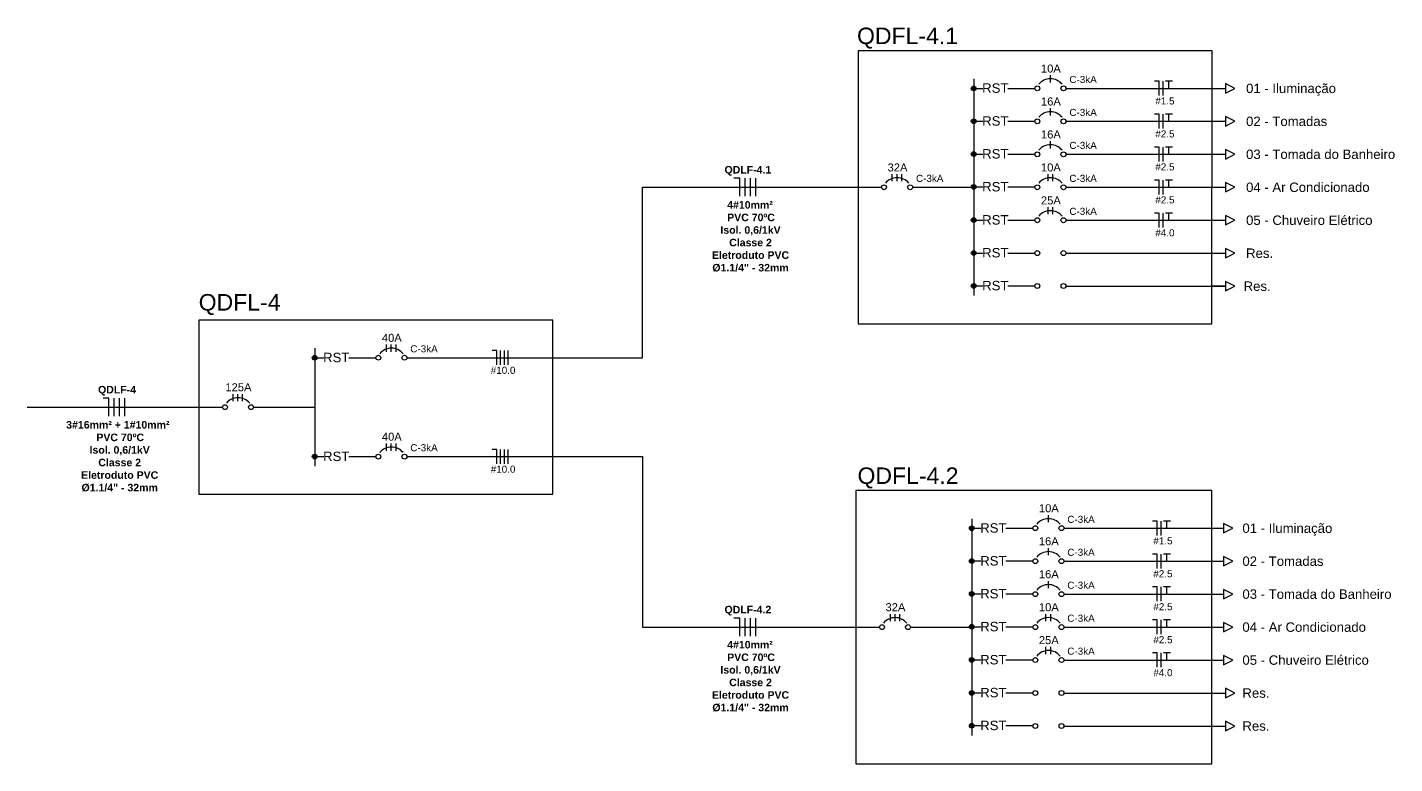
# Model space of a CAD drawing. Extents: x 1450 to 1868, y 82 to 351.
# Drawn here: x 1605.04 to 1619.57, y 143.62 to 151.43 of the extents above; entities that cross this region are included whole.
import ezdxf
from ezdxf.enums import TextEntityAlignment as Align

# ---------------------------------------------------------------- set-up
doc = ezdxf.new("R2010")
doc.units = 0
doc.header["$LTSCALE"] = 0.5
doc.linetypes.add('ELETRODUTO_POLIETILENO_PISO', pattern=[0.55, 0.4, -0.15])
doc.layers.get('0').update_dxf_attribs({"linetype": 'CONTINUOUS'})
for name, color, linetype in [('Condutor Unifilar - Barramento nu', 1, 'CONTINUOUS'), ('DIAGRAMAS_LINHA', 2, 'CONTINUOUS'), ('DISP_PROTECAO', 1, 'CONTINUOUS'), ('FAM-DISJUNTORES', 1, 'CONTINUOUS'), ('FIACAO', 7, 'CONTINUOUS'), ('INDICACAO_CIRCUITO', 2, 'CONTINUOUS'), ('INDICACAO_CIRCUITO_FIA', 2, 'CONTINUOUS'), ('INDICACAO_POTENCIA', 1, 'CONTINUOUS'), ('Texto Unifilar - 0.3 Vermelho', 80, 'CONTINUOUS')]:
    doc.layers.add(name, color=color, linetype=linetype)
doc.styles.add('Arial', font='arialbd.ttf', dxfattribs={"height": 100})
doc.styles.add('FAM-ARIAL', font='arial.ttf')

# ---------------------------------------------------------------- blocks, each defined once
blk = doc.blocks.new('*U1526', base_point=(1496.539, 99.087))
at = {"linetype": 'Continuous'}
for centre in [(1496.565, 99.087), (1496.842, 99.087)]:
    blk.add_circle(centre, 0.026, dxfattribs=at)
blk.add_arc((1496.704, 99.026), 0.162, 39.9589, 140.0411, dxfattribs=at)
blk = doc.blocks.new('*U1489', base_point=(576.818, 148.746))
blk.add_line((576.818, 148.556), (576.818, 148.936))
blk = doc.blocks.new('*U1527', base_point=(1496.704, 99.188))
at = {"xscale": 0.2, "yscale": 0.2, "zscale": 0.2}
blk.add_blockref('*U1489', (1496.704, 99.188), dxfattribs=at)
blk = doc.blocks.new('*U1530', base_point=(1496.539, 99.087))
at = {"linetype": 'Continuous'}
for centre in [(1496.565, 99.087), (1496.842, 99.087)]:
    blk.add_circle(centre, 0.026, dxfattribs=at)
blk.add_arc((1496.704, 99.026), 0.162, 39.9589, 140.0411, dxfattribs=at)
blk = doc.blocks.new('*U1531', base_point=(1496.704, 99.188))
at = {"xscale": 0.2, "yscale": 0.2, "zscale": 0.2}
blk.add_blockref('*U1489', (1496.704, 99.188), dxfattribs=at)
blk = doc.blocks.new('*U1532', base_point=(1496.539, 99.087))
at = {"linetype": 'Continuous'}
for centre in [(1496.565, 99.087), (1496.842, 99.087)]:
    blk.add_circle(centre, 0.026, dxfattribs=at)
blk.add_arc((1496.704, 99.026), 0.162, 39.9589, 140.0411, dxfattribs=at)
blk = doc.blocks.new('*U1533', base_point=(1496.704, 99.188))
at = {"xscale": 0.2, "yscale": 0.2, "zscale": 0.2}
blk.add_blockref('*U1489', (1496.704, 99.188), dxfattribs=at)
blk = doc.blocks.new('*U1534', base_point=(1496.539, 99.087))
at = {"linetype": 'Continuous'}
for centre in [(1496.565, 99.087), (1496.842, 99.087)]:
    blk.add_circle(centre, 0.026, dxfattribs=at)
blk.add_arc((1496.704, 99.026), 0.162, 39.9589, 140.0411, dxfattribs=at)
blk = doc.blocks.new('*U1535', base_point=(1496.704, 99.188))
at = {"xscale": 0.2, "yscale": 0.2, "zscale": 0.2}
for p in [(1496.679, 99.188), (1496.729, 99.188)]:
    blk.add_blockref('*U1489', p, dxfattribs=at)
blk = doc.blocks.new('*U1536', base_point=(1496.539, 99.087))
at = {"linetype": 'Continuous'}
for centre in [(1496.565, 99.087), (1496.842, 99.087)]:
    blk.add_circle(centre, 0.026, dxfattribs=at)
blk.add_arc((1496.704, 99.026), 0.162, 39.9589, 140.0411, dxfattribs=at)
blk = doc.blocks.new('*U1537', base_point=(1496.704, 99.188))
at = {"xscale": 0.2, "yscale": 0.2, "zscale": 0.2}
for p in [(1496.679, 99.188), (1496.729, 99.188)]:
    blk.add_blockref('*U1489', p, dxfattribs=at)
blk = doc.blocks.new('*U1540', base_point=(1496.539, 99.087))
at = {"linetype": 'Continuous'}
for centre in [(1496.565, 99.087), (1496.842, 99.087)]:
    blk.add_circle(centre, 0.026, dxfattribs=at)
blk.add_arc((1496.704, 99.026), 0.162, 39.9589, 140.0411, dxfattribs=at)
blk = doc.blocks.new('*U1541', base_point=(1496.704, 99.188))
at = {"xscale": 0.2, "yscale": 0.2, "zscale": 0.2}
for p in [(1496.654, 99.188), (1496.704, 99.188), (1496.754, 99.188)]:
    blk.add_blockref('*U1489', p, dxfattribs=at)
blk = doc.blocks.new('*U1542', base_point=(1496.539, 99.087))
at = {"linetype": 'Continuous'}
for centre in [(1496.565, 99.087), (1496.842, 99.087)]:
    blk.add_circle(centre, 0.026, dxfattribs=at)
blk.add_arc((1496.704, 99.026), 0.162, 39.9589, 140.0411, dxfattribs=at)
blk = doc.blocks.new('*U1543', base_point=(1496.704, 99.188))
at = {"xscale": 0.2, "yscale": 0.2, "zscale": 0.2}
blk.add_blockref('*U1489', (1496.704, 99.188), dxfattribs=at)
blk = doc.blocks.new('*U1544', base_point=(1496.539, 99.087))
at = {"linetype": 'Continuous'}
for centre in [(1496.565, 99.087), (1496.842, 99.087)]:
    blk.add_circle(centre, 0.026, dxfattribs=at)
blk.add_arc((1496.704, 99.026), 0.162, 39.9589, 140.0411, dxfattribs=at)
blk = doc.blocks.new('*U1545', base_point=(1496.704, 99.188))
at = {"xscale": 0.2, "yscale": 0.2, "zscale": 0.2}
blk.add_blockref('*U1489', (1496.704, 99.188), dxfattribs=at)
blk = doc.blocks.new('*U1546', base_point=(1496.539, 99.087))
at = {"linetype": 'Continuous'}
for centre in [(1496.565, 99.087), (1496.842, 99.087)]:
    blk.add_circle(centre, 0.026, dxfattribs=at)
blk.add_arc((1496.704, 99.026), 0.162, 39.9589, 140.0411, dxfattribs=at)
blk = doc.blocks.new('*U1547', base_point=(1496.704, 99.188))
at = {"xscale": 0.2, "yscale": 0.2, "zscale": 0.2}
blk.add_blockref('*U1489', (1496.704, 99.188), dxfattribs=at)
blk = doc.blocks.new('*U1548', base_point=(1496.539, 99.087))
at = {"linetype": 'Continuous'}
for centre in [(1496.565, 99.087), (1496.842, 99.087)]:
    blk.add_circle(centre, 0.026, dxfattribs=at)
blk.add_arc((1496.704, 99.026), 0.162, 39.9589, 140.0411, dxfattribs=at)
blk = doc.blocks.new('*U1549', base_point=(1496.704, 99.188))
at = {"xscale": 0.2, "yscale": 0.2, "zscale": 0.2}
for p in [(1496.679, 99.188), (1496.729, 99.188)]:
    blk.add_blockref('*U1489', p, dxfattribs=at)
blk = doc.blocks.new('*U1550', base_point=(1496.539, 99.087))
at = {"linetype": 'Continuous'}
for centre in [(1496.565, 99.087), (1496.842, 99.087)]:
    blk.add_circle(centre, 0.026, dxfattribs=at)
blk.add_arc((1496.704, 99.026), 0.162, 39.9589, 140.0411, dxfattribs=at)
blk = doc.blocks.new('*U1551', base_point=(1496.704, 99.188))
at = {"xscale": 0.2, "yscale": 0.2, "zscale": 0.2}
for p in [(1496.679, 99.188), (1496.729, 99.188)]:
    blk.add_blockref('*U1489', p, dxfattribs=at)
blk = doc.blocks.new('*U1552', base_point=(1496.539, 99.087))
at = {"linetype": 'Continuous'}
for centre in [(1496.565, 99.087), (1496.842, 99.087)]:
    blk.add_circle(centre, 0.026, dxfattribs=at)
blk.add_arc((1496.704, 99.026), 0.162, 39.9589, 140.0411, dxfattribs=at)
blk = doc.blocks.new('*U1553', base_point=(1496.704, 99.188))
at = {"xscale": 0.2, "yscale": 0.2, "zscale": 0.2}
for p in [(1496.654, 99.188), (1496.704, 99.188), (1496.754, 99.188)]:
    blk.add_blockref('*U1489', p, dxfattribs=at)
blk = doc.blocks.new('*U1696', base_point=(1497.492, 121.728))
at = {"linetype": 'Continuous'}
for centre in [(1497.518, 121.728), (1497.795, 121.728)]:
    blk.add_circle(centre, 0.026, dxfattribs=at)
blk.add_arc((1497.657, 121.667), 0.162, 39.9589, 140.0411, dxfattribs=at)
blk = doc.blocks.new('*U1607', base_point=(576.818, 148.746))
blk.add_line((576.818, 148.556), (576.818, 148.936))
blk = doc.blocks.new('*U1697', base_point=(1497.657, 121.829))
at = {"xscale": 0.2, "yscale": 0.2, "zscale": 0.2}
for p in [(1497.607, 121.829), (1497.657, 121.829), (1497.707, 121.829)]:
    blk.add_blockref('*U1607', p, dxfattribs=at)
blk = doc.blocks.new('*U1702', base_point=(1497.492, 121.728))
at = {"linetype": 'Continuous'}
for centre in [(1497.518, 121.728), (1497.795, 121.728)]:
    blk.add_circle(centre, 0.026, dxfattribs=at)
blk.add_arc((1497.657, 121.667), 0.162, 39.9589, 140.0411, dxfattribs=at)
blk = doc.blocks.new('*U1699', base_point=(1497.657, 121.829))
at = {"xscale": 0.2, "yscale": 0.2, "zscale": 0.2}
for p in [(1497.607, 121.829), (1497.657, 121.829), (1497.707, 121.829)]:
    blk.add_blockref('*U1607', p, dxfattribs=at)
blk = doc.blocks.new('*U1698', base_point=(1497.492, 121.728))
at = {"linetype": 'Continuous'}
for centre in [(1497.518, 121.728), (1497.795, 121.728)]:
    blk.add_circle(centre, 0.026, dxfattribs=at)
blk.add_arc((1497.657, 121.667), 0.162, 39.9589, 140.0411, dxfattribs=at)
blk = doc.blocks.new('pingar')
h = blk.add_hatch(color=256)
h.dxf.hatch_style = 1
edge = h.paths.add_edge_path()
edge.add_arc((1071.3, -1250.5), 2.5, 0, 360)
blk.add_circle((1071.3, -1250.5), 2.5)
blk = doc.blocks.new('FIAÇÃO DIAGRAMA')
at = {"layer": 'FAM-DISJUNTORES', "color": 120}
for p, q in [((0.051, 0), (0, 0)), ((0.051, -0.152), (0.051, 0))]:
    blk.add_line(p, q, dxfattribs=at)
at = {"layer": 'FAM-DISJUNTORES'}
for p, q in [((0.091, -0.152), (0.091, 0)), ((0.131, -0.152), (0.131, 0)), ((0.171, -0.152), (0.171, 0))]:
    blk.add_line(p, q, dxfattribs=at)
blk = doc.blocks.new('*U1703', base_point=(576.818, 148.746))
blk.add_line((576.818, 148.556), (576.818, 148.936))
blk = doc.blocks.new('*U1704', base_point=(1606.059, 147.503))
at = {"xscale": 0.2, "yscale": 0.2, "zscale": 0.2}
for p in [(1606.009, 147.503), (1606.059, 147.503), (1606.109, 147.503)]:
    blk.add_blockref('*U1703', p, dxfattribs=at)
blk = doc.blocks.new('FIAÇÃO DIAGRAMA FNT')
at = {"layer": 'FAM-DISJUNTORES', "color": 120}
for p, q in [((0.051, 0), (0, 0)), ((0.051, -0.152), (0.051, 0))]:
    blk.add_line(p, q, dxfattribs=at)
at = {"layer": 'FAM-DISJUNTORES'}
blk.add_line((0.091, -0.152), (0.091, 0), dxfattribs=at)
at = {"layer": 'FAM-DISJUNTORES', "color": 82, "linetype": 'Continuous'}
for p, q in [((0.191, 0), (0.118, 0)), ((0.154, -0.076), (0.154, 0))]:
    blk.add_line(p, q, dxfattribs=at)
blk = doc.blocks.new('*U2113', base_point=(576.818, 148.746))
blk.add_line((576.818, 148.556), (576.818, 148.936))
blk = doc.blocks.new('*U2112', base_point=(608.67, 153.293))
for p, q in [((608.67, 153.483), (608.544, 153.483)), ((608.67, 153.103), (608.67, 153.483))]:
    blk.add_line(p, q)

msp = doc.modelspace()

# ---------------------------------------------------------------- linework, layer by layer
msp.add_lwpolyline([(1617.77, 148.687), (1617.627, 148.687)])
at = {"layer": 'DIAGRAMAS_LINHA', "color": 1}
for p, q in [((1609.075, 147.927), (1610.77, 147.927)), ((1609.075, 146.877), (1610.77, 146.877))]:
    msp.add_line(p, q, dxfattribs=at)
for points in [[(1613.867, 151.187), (1613.867, 148.287), (1617.626, 148.287), (1617.627, 151.187)], [(1606.867, 148.327), (1606.867, 146.477), (1610.627, 146.477), (1610.627, 148.327)], [(1613.845, 146.517), (1613.845, 143.617), (1617.625, 143.617), (1617.625, 146.517)]]:
    msp.add_lwpolyline(points, close=True, dxfattribs=at)
for points in [[(1615.095, 150.887), (1615.095, 148.587)], [(1615.095, 150.787), (1615.193, 150.787)], [(1615.458, 150.787), (1615.745, 150.787)], [(1616.074, 150.787), (1617.77, 150.787), (1617.77, 150.737), (1617.87, 150.787), (1617.77, 150.837), (1617.77, 150.787)], [(1616.074, 150.437), (1617.77, 150.437), (1617.77, 150.387), (1617.87, 150.437), (1617.77, 150.487), (1617.77, 150.437)], [(1615.095, 150.438), (1615.193, 150.438)], [(1615.458, 150.438), (1615.745, 150.438)], [(1615.095, 150.089), (1615.193, 150.089)], [(1615.458, 150.089), (1615.745, 150.089)], [(1616.074, 150.087), (1617.77, 150.087), (1617.77, 150.037), (1617.87, 150.087), (1617.77, 150.137), (1617.77, 150.087)], [(1610.746, 147.927), (1610.746, 147.927), (1611.577, 147.927), (1611.577, 149.737), (1612.028, 149.737)], [(1612.028, 149.737), (1614.117, 149.737)], [(1614.445, 149.737), (1615.095, 149.737)], [(1615.095, 149.74), (1615.193, 149.74)], [(1615.458, 149.74), (1615.745, 149.74)], [(1616.074, 149.737), (1617.77, 149.737), (1617.77, 149.687), (1617.87, 149.737), (1617.77, 149.787), (1617.77, 149.737)], [(1616.074, 149.387), (1617.77, 149.387), (1617.77, 149.337), (1617.87, 149.387), (1617.77, 149.437), (1617.77, 149.387)], [(1615.095, 149.388), (1615.193, 149.388)], [(1615.458, 149.388), (1615.745, 149.388)], [(1615.095, 149.039), (1615.193, 149.039)], [(1615.458, 149.039), (1615.745, 149.039)], [(1616.074, 149.037), (1617.77, 149.037), (1617.77, 148.987), (1617.87, 149.037), (1617.77, 149.087), (1617.77, 149.037)], [(1616.074, 148.687), (1617.77, 148.687), (1617.77, 148.637), (1617.87, 148.687), (1617.77, 148.737), (1617.77, 148.687)], [(1615.095, 148.69), (1615.193, 148.69)], [(1615.458, 148.69), (1615.745, 148.69)], [(1608.096, 148.027), (1608.096, 146.777)], [(1608.096, 147.927), (1608.193, 147.927)], [(1608.458, 147.927), (1608.746, 147.927)], [(1605.044, 147.402), (1607.117, 147.402)], [(1607.446, 147.402), (1608.096, 147.402)], [(1608.096, 146.877), (1608.193, 146.877)], [(1608.458, 146.877), (1608.746, 146.877)], [(1610.746, 146.877), (1610.746, 146.877), (1611.577, 146.877), (1611.577, 145.067), (1612.028, 145.067)], [(1615.074, 146.217), (1615.074, 143.917)], [(1615.074, 146.117), (1615.171, 146.117)], [(1615.437, 146.117), (1615.724, 146.117)], [(1616.053, 146.117), (1617.748, 146.117), (1617.748, 146.067), (1617.848, 146.117), (1617.748, 146.167), (1617.748, 146.117)], [(1616.053, 145.767), (1617.748, 145.767), (1617.748, 145.717), (1617.848, 145.767), (1617.748, 145.817), (1617.748, 145.767)], [(1615.074, 145.769), (1615.171, 145.769)], [(1615.437, 145.769), (1615.724, 145.769)], [(1615.074, 145.42), (1615.171, 145.42)], [(1615.437, 145.42), (1615.724, 145.42)], [(1616.053, 145.417), (1617.748, 145.417), (1617.748, 145.367), (1617.848, 145.417), (1617.748, 145.467), (1617.748, 145.417)], [(1616.053, 145.067), (1617.748, 145.067), (1617.748, 145.017), (1617.848, 145.067), (1617.748, 145.117), (1617.748, 145.067)], [(1612.028, 145.067), (1614.095, 145.067)], [(1614.424, 145.067), (1615.074, 145.067)], [(1615.074, 145.071), (1615.171, 145.071)], [(1615.437, 145.071), (1615.724, 145.071)], [(1615.074, 144.719), (1615.171, 144.719)], [(1615.437, 144.719), (1615.724, 144.719)], [(1616.053, 144.717), (1617.748, 144.717), (1617.748, 144.667), (1617.848, 144.717), (1617.748, 144.767), (1617.748, 144.717)], [(1615.074, 144.37), (1615.171, 144.37)], [(1615.437, 144.37), (1615.724, 144.37)], [(1616.053, 144.367), (1617.77, 144.367), (1617.77, 144.317), (1617.87, 144.367), (1617.77, 144.417), (1617.77, 144.367)], [(1616.053, 144.017), (1617.77, 144.017), (1617.77, 143.967), (1617.87, 144.017), (1617.77, 144.067), (1617.77, 144.017)], [(1615.074, 144.021), (1615.171, 144.021)], [(1615.437, 144.021), (1615.724, 144.021)]]:
    msp.add_lwpolyline(points, dxfattribs=at)
for centre in [(1615.771, 149.038), (1616.048, 149.038), (1615.771, 148.689), (1616.048, 148.689), (1615.75, 144.367), (1616.027, 144.367), (1615.75, 144.017), (1616.027, 144.017)]:
    msp.add_circle(centre, 0.026, dxfattribs=at)

# ---------------------------------------------------------------- block references
for name, p in [('FIAÇÃO DIAGRAMA FNT', (1617.015, 150.863)), ('FIAÇÃO DIAGRAMA FNT', (1617.015, 150.513)), ('FIAÇÃO DIAGRAMA FNT', (1617.015, 150.163)), ('FIAÇÃO DIAGRAMA FNT', (1617.015, 149.813)), ('FIAÇÃO DIAGRAMA FNT', (1617.015, 149.463)), ('FIAÇÃO DIAGRAMA', (1609.98, 148.003)), ('FIAÇÃO DIAGRAMA', (1609.98, 146.953)), ('FIAÇÃO DIAGRAMA FNT', (1616.994, 146.193)), ('FIAÇÃO DIAGRAMA FNT', (1616.994, 145.843)), ('FIAÇÃO DIAGRAMA FNT', (1616.994, 145.493)), ('FIAÇÃO DIAGRAMA FNT', (1616.994, 145.143)), ('FIAÇÃO DIAGRAMA FNT', (1616.994, 144.793))]:
    msp.add_blockref(name, p)
at = {"layer": 'Condutor Unifilar - Barramento nu', "color": 1, "xscale": 0.01, "yscale": 0.01, "zscale": 0.01}
for p in [(1604.382, 163.292), (1604.382, 162.943), (1604.382, 162.594), (1604.382, 162.245), (1604.382, 161.893), (1604.382, 161.544), (1604.382, 161.195), (1597.383, 160.432), (1597.383, 159.382), (1604.361, 158.622), (1604.361, 158.273), (1604.361, 157.924), (1604.361, 157.575), (1604.361, 157.223), (1604.361, 156.874), (1604.361, 156.525)]:
    msp.add_blockref('pingar', p, dxfattribs=at)
at = {"layer": 'DISP_PROTECAO'}
for name, p in [('*U1526', (1615.745, 150.787)), ('*U1527', (1615.91, 150.888)), ('*U1530', (1615.745, 150.437)), ('*U1531', (1615.91, 150.538)), ('*U1532', (1615.745, 150.087)), ('*U1533', (1615.91, 150.188)), ('*U1541', (1614.281, 149.838)), ('*U1535', (1615.91, 149.838)), ('*U1540', (1614.117, 149.737)), ('*U1534', (1615.745, 149.737)), ('*U1536', (1615.745, 149.387)), ('*U1537', (1615.91, 149.488)), ('*U1696', (1608.746, 147.927)), ('*U1697', (1608.91, 148.028)), ('*U1702', (1607.117, 147.402)), ('*U1704', (1607.281, 147.503)), ('*U1698', (1608.746, 146.877)), ('*U1699', (1608.91, 146.978)), ('*U1543', (1615.888, 146.218)), ('*U1542', (1615.724, 146.117)), ('*U1544', (1615.724, 145.767)), ('*U1545', (1615.888, 145.868)), ('*U1546', (1615.724, 145.417)), ('*U1547', (1615.888, 145.518)), ('*U1552', (1614.095, 145.067)), ('*U1553', (1614.26, 145.168)), ('*U1548', (1615.724, 145.067)), ('*U1549', (1615.888, 145.168)), ('*U1550', (1615.724, 144.717)), ('*U1551', (1615.888, 144.818))]:
    msp.add_blockref(name, p, dxfattribs=at)
at = {"layer": 'FAM-DISJUNTORES', "xscale": 0.01, "yscale": 0.01, "zscale": 0.01}
msp.add_blockref('FIAÇÃO DIAGRAMA', (1610.07, 146.878), dxfattribs=at)
at = {"layer": 'FIACAO', "xscale": 0.5, "yscale": 0.5, "zscale": 0.5}
for name, p in [('*U2112', (1612.611, 149.737)), ('*U2113', (1612.668, 149.737)), ('*U2113', (1612.724, 149.737)), ('*U2113', (1612.781, 149.737)), ('*U2112', (1605.911, 147.402)), ('*U2113', (1605.968, 147.402)), ('*U2113', (1606.024, 147.402)), ('*U2113', (1606.081, 147.402)), ('*U2112', (1612.611, 145.067)), ('*U2113', (1612.668, 145.067)), ('*U2113', (1612.724, 145.067)), ('*U2113', (1612.781, 145.067))]:
    msp.add_blockref(name, p, dxfattribs=at)

# ---------------------------------------------------------------- texts
at = {"layer": 'DIAGRAMAS_LINHA', "color": 1, "style": 'FAM-ARIAL'}
msp.add_text('C-3kA', height=0.075, dxfattribs=at).set_placement((1614.628, 149.794), align=Align.CENTER)
at = {"layer": 'FAM-DISJUNTORES', "style": 'FAM-ARIAL'}
for p in [(1616.257, 150.844), (1616.257, 150.494), (1616.257, 150.144), (1616.257, 149.794), (1616.257, 149.444), (1609.257, 147.984), (1609.257, 146.934), (1616.235, 146.174), (1616.235, 145.824), (1616.235, 145.474), (1616.235, 145.124), (1616.235, 144.774)]:
    msp.add_text('C-3kA', height=0.075, dxfattribs=at).set_placement(p, align=Align.CENTER)
for s, p in [('#1.5', (1617.228, 150.616)), ('#2.5', (1617.228, 150.266)), ('#2.5', (1617.228, 149.916)), ('#2.5', (1617.228, 149.566)), ('#4.0', (1617.228, 149.216)), ('#10.0', (1610.228, 147.756)), ('#10.0', (1610.228, 146.706)), ('#1.5', (1617.207, 145.946)), ('#2.5', (1617.207, 145.596)), ('#2.5', (1617.207, 145.246)), ('#2.5', (1617.207, 144.896)), ('#4.0', (1617.207, 144.546))]:
    msp.add_text(s, height=0.075, dxfattribs=at).set_placement(p, align=Align.RIGHT)
at = {"layer": 'INDICACAO_CIRCUITO', "style": 'FAM-ARIAL'}
for s, p in [('QDFL-4.1', (1613.856, 151.257)), ('QDFL-4', (1606.864, 148.428)), ('QDFL-4.2', (1613.861, 146.587))]:
    msp.add_text(s, height=0.175, dxfattribs=at).set_placement(p)
for s, p in [('01 - Iluminação', (1617.988, 150.787)), ('02 - Tomadas', (1617.988, 150.437)), ('03 - Tomada do Banheiro', (1617.988, 150.087)), ('04 - Ar Condicionado', (1617.988, 149.737)), ('05 - Chuveiro Elétrico', (1617.988, 149.387)), ('Res.', (1617.988, 149.037)), ('Res.', (1617.962, 148.687)), ('01 - Iluminação', (1617.949, 146.117)), ('02 - Tomadas', (1617.949, 145.767)), ('03 - Tomada do Banheiro', (1617.949, 145.417)), ('04 - Ar Condicionado', (1617.949, 145.067)), ('05 - Chuveiro Elétrico', (1617.949, 144.717)), ('Res.', (1617.949, 144.367)), ('Res.', (1617.949, 144.017))]:
    msp.add_text(s, height=0.1, dxfattribs=at).set_placement(p, align=Align.MIDDLE_LEFT)
at = {"layer": 'INDICACAO_CIRCUITO_FIA', "linetype": 'ELETRODUTO_POLIETILENO_PISO', "char_height": 0.08, "width": 1.13601, "attachment_point": 1, "style": 'Arial'}
for s, insert in [('\\A1;^I4#10mm²\\P^IPVC 70ºC\\P\\pxqc;Isol. 0,6/1kV\\PClasse 2\\PEletroduto PVC \\P%%C1.1/4" - 32mm', (1612.157, 149.59)), ('\\A1;3#16mm² + 1#10mm²\\P^IPVC 70ºC\\P\\pxqc;Isol. 0,6/1kV\\PClasse 2\\PEletroduto PVC \\P%%C1.1/4" - 32mm', (1605.457, 147.255)), ('\\A1;^I4#10mm²\\P^IPVC 70ºC\\P\\pxqc;Isol. 0,6/1kV\\PClasse 2\\PEletroduto PVC \\P%%C1.1/4" - 32mm', (1612.157, 144.92))]:
    msp.add_mtext(s, dxfattribs=dict(at, insert=insert))
at = {"layer": 'INDICACAO_CIRCUITO_FIA', "linetype": 'ELETRODUTO_POLIETILENO_PISO', "style": 'Arial'}
for tag, p in [('QDLF-4.1', (1612.697, 149.963)), ('QDLF-4', (1605.997, 147.628)), ('QDLF-4.2', (1612.697, 145.293))]:
    msp.add_attdef(tag, text='-', height=0.08, dxfattribs=at).set_placement(p, align=Align.TOP_CENTER)
at = {"layer": 'INDICACAO_POTENCIA', "style": 'FAM-ARIAL'}
for s, p in [('10A', (1615.915, 150.955)), ('16A', (1615.915, 150.605)), ('16A', (1615.915, 150.255)), ('32A', (1614.286, 149.905)), ('10A', (1615.915, 149.905)), ('25A', (1615.915, 149.555)), ('40A', (1608.915, 148.096)), ('125A', (1607.286, 147.571)), ('40A', (1608.915, 147.046)), ('10A', (1615.893, 146.286)), ('16A', (1615.893, 145.936)), ('16A', (1615.893, 145.586)), ('32A', (1614.264, 145.236)), ('10A', (1615.893, 145.236)), ('25A', (1615.893, 144.886))]:
    msp.add_text(s, height=0.085, dxfattribs=at).set_placement(p, align=Align.CENTER)
at = {"layer": 'Texto Unifilar - 0.3 Vermelho', "style": 'FAM-ARIAL'}
for p in [(1615.325, 150.79), (1615.325, 150.441), (1615.325, 150.092), (1615.325, 149.743), (1615.325, 149.391), (1615.325, 149.042), (1615.325, 148.693), (1608.325, 147.93), (1608.325, 146.88), (1615.304, 146.12), (1615.304, 145.771), (1615.304, 145.422), (1615.304, 145.073), (1615.304, 144.721), (1615.304, 144.372), (1615.304, 144.023)]:
    msp.add_text('RST', height=0.1, dxfattribs=at).set_placement(p, align=Align.MIDDLE_CENTER)

doc.saveas('drawing.dxf')
